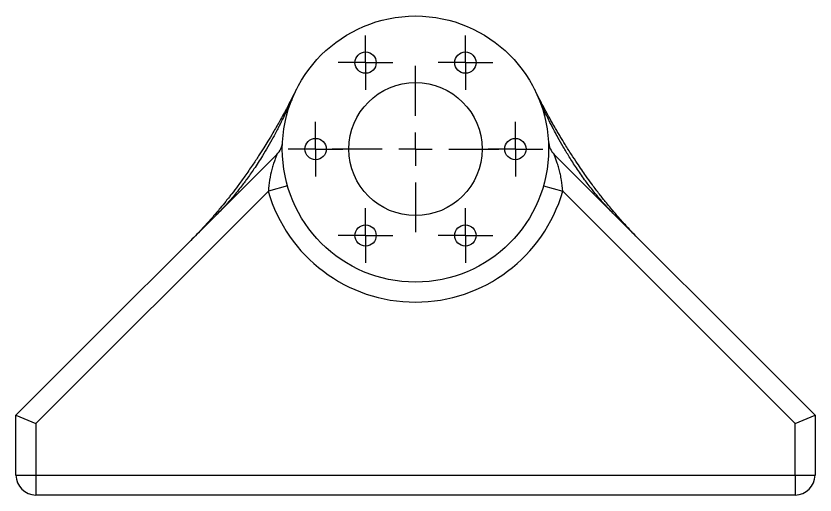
# Model space of a CAD drawing. Header units: millimetres. Extents: x 0 to 1189, y 0 to 841.
# Drawn here: x 393.2 to 513.2, y 626.5 to 698.5 of the extents above; entities that cross this region are included whole.
import ezdxf

# ---------------------------------------------------------------- set-up
doc = ezdxf.new("R2010")
doc.units = ezdxf.units.MM
doc.layers.add('10', color=7, linetype='Continuous')

# ---------------------------------------------------------------- blocks, each defined once
blk = doc.blocks.new('SW_CENTERMARKSYMBOL_9')
at = {"layer": '10', "color": 0}
for p, q in [((0, 5), (0, 12.5)), ((0, 0), (0, 2.5)), ((-5, 0), (-12.5, 0)), ((0, 0), (-2.5, 0)), ((0, 0), (0, -2.5)), ((0, 0), (2.5, 0)), ((5, 0), (12.5, 0)), ((0, -5), (0, -12.5))]:
    blk.add_line(p, q, dxfattribs=at)
blk = doc.blocks.new('SW_CENTERMARKSYMBOL_10')
at = {"layer": '10', "color": 0}
for p, q in [((0, 2.5), (0, 4.1)), ((0, 0), (0, 2.5)), ((-2.5, 0), (-4.1, 0)), ((0, 0), (-2.5, 0)), ((0, 0), (0, -2.5)), ((0, 0), (2.5, 0)), ((2.5, 0), (4.1, 0)), ((0, -2.5), (0, -4.1))]:
    blk.add_line(p, q, dxfattribs=at)
blk = doc.blocks.new('SW_CENTERMARKSYMBOL_11')
at = {"layer": '10', "color": 0}
for p, q in [((0, 2.5), (0, 4.1)), ((0, 0), (0, 2.5)), ((-2.5, 0), (-4.1, 0)), ((0, 0), (-2.5, 0)), ((0, 0), (0, -2.5)), ((0, 0), (2.5, 0)), ((2.5, 0), (4.1, 0)), ((0, -2.5), (0, -4.1))]:
    blk.add_line(p, q, dxfattribs=at)
blk = doc.blocks.new('SW_CENTERMARKSYMBOL_12')
at = {"layer": '10', "color": 0}
for p, q in [((0, 2.5), (0, 4.1)), ((0, 0), (0, 2.5)), ((-2.5, 0), (-4.1, 0)), ((0, 0), (-2.5, 0)), ((0, 0), (0, -2.5)), ((0, 0), (2.5, 0)), ((2.5, 0), (4.1, 0)), ((0, -2.5), (0, -4.1))]:
    blk.add_line(p, q, dxfattribs=at)
blk = doc.blocks.new('SW_CENTERMARKSYMBOL_13')
at = {"layer": '10', "color": 0}
for p, q in [((0, 2.5), (0, 4.1)), ((0, 0), (0, 2.5)), ((-2.5, 0), (-4.1, 0)), ((0, 0), (-2.5, 0)), ((0, 0), (0, -2.5)), ((0, 0), (2.5, 0)), ((2.5, 0), (4.1, 0)), ((0, -2.5), (0, -4.1))]:
    blk.add_line(p, q, dxfattribs=at)
blk = doc.blocks.new('SW_CENTERMARKSYMBOL_14')
at = {"layer": '10', "color": 0}
for p, q in [((0, 2.5), (0, 4.1)), ((0, 0), (0, 2.5)), ((-2.5, 0), (-4.1, 0)), ((0, 0), (-2.5, 0)), ((0, 0), (0, -2.5)), ((0, 0), (2.5, 0)), ((2.5, 0), (4.1, 0)), ((0, -2.5), (0, -4.1))]:
    blk.add_line(p, q, dxfattribs=at)
blk = doc.blocks.new('SW_CENTERMARKSYMBOL_15')
at = {"layer": '10', "color": 0}
for p, q in [((0, 2.5), (0, 4.1)), ((0, 0), (0, 2.5)), ((-2.5, 0), (-4.1, 0)), ((0, 0), (-2.5, 0)), ((0, 0), (0, -2.5)), ((0, 0), (2.5, 0)), ((2.5, 0), (4.1, 0)), ((0, -2.5), (0, -4.1))]:
    blk.add_line(p, q, dxfattribs=at)

msp = doc.modelspace()

# ---------------------------------------------------------------- linework, layer by layer
at = {"color": 7, "linetype": 'Continuous', "lineweight": 25}
for p, q in [((393.18, 638.53), (432.34, 677.69)), ((474.02, 677.69), (513.18, 638.53)), ((431.08, 672.18), (396.18, 637.29)), ((433.96, 673.01), (431.08, 672.18)), ((472.4, 673.01), (475.29, 672.18)), ((510.18, 637.29), (475.29, 672.18)), ((393.18, 638.53), (396.18, 637.29)), ((393.18, 629.53), (393.18, 638.53)), ((510.18, 637.29), (513.18, 638.53)), ((513.18, 638.53), (513.18, 629.53)), ((396.18, 637.29), (396.18, 629.53)), ((510.18, 629.53), (510.18, 637.29)), ((393.18, 629.53), (396.18, 629.53)), ((396.18, 629.53), (510.18, 629.53)), ((396.18, 629.53), (396.18, 626.53)), ((510.18, 629.53), (513.18, 629.53)), ((510.18, 629.53), (510.18, 626.53)), ((510.18, 626.53), (396.18, 626.53))]:
    msp.add_line(p, q, dxfattribs=at)
for centre, radius in [((453.18, 678.53), 20), ((445.68, 691.52), 1.6), ((460.68, 691.52), 1.6), ((453.18, 678.53), 10), ((438.18, 678.53), 1.6), ((468.18, 678.53), 1.6), ((445.68, 665.54), 1.6), ((460.68, 665.54), 1.6)]:
    msp.add_circle(centre, radius, dxfattribs=at)
for centre, radius, start, end in [((430.22, 679.81), 3, 315, 356.8142), ((476.15, 679.81), 3, 183.1858, 225), ((453.18, 678.53), 23, 196.0242, 343.9758), ((396.18, 629.53), 3, 180, 270), ((510.18, 629.53), 3, 270, 0)]:
    msp.add_arc(centre, radius, start, end, dxfattribs=at)
for points, knots in [([(435.28, 687.46), (434.84, 686.59), (434.03, 684.99), (432.84, 682.83), (431.86, 681.12), (431.06, 679.79), (430.35, 678.63), (429.58, 677.43), (428.65, 676.02), (427.6, 674.51), (426.57, 673.09), (425.78, 672.05), (425.17, 671.27), (424.6, 670.54), (423.77, 669.53), (422.63, 668.2), (421.17, 666.56), (420.04, 665.41), (419.43, 664.78)], [0, 0, 0, 0, 0.1059456, 0.1946661, 0.2661527, 0.3202284, 0.3623021, 0.4133879, 0.4744569, 0.5450562, 0.6107742, 0.664156, 0.6860239, 0.7172094, 0.7641216, 0.8268021, 0.9053549, 1, 1, 1, 1]), ([(434.85, 686.53), (434.62, 686.01), (434.21, 685.08), (433.62, 683.84), (433.16, 682.89), (432.76, 682.11), (432.32, 681.25), (431.74, 680.16), (431, 678.87), (430.06, 677.29), (429.01, 675.65), (428.07, 674.31), (427.4, 673.41), (426.89, 672.74), (426.07, 671.7), (424.84, 670.25), (423.77, 669.14), (423.17, 668.53)], [0, 0, 0, 0, 0.078695, 0.142572, 0.191875, 0.22739, 0.264676, 0.326211, 0.400181, 0.471994, 0.581797, 0.671061, 0.699371, 0.737997, 0.787402, 0.881583, 1, 1, 1, 1]), ([(486.93, 664.78), (486.35, 665.38), (485.31, 666.44), (484, 667.89), (483.06, 668.98), (482.33, 669.86), (481.56, 670.79), (480.65, 671.96), (479.68, 673.24), (478.84, 674.41), (478.12, 675.43), (477.4, 676.49), (476.57, 677.75), (475.72, 679.1), (475.05, 680.21), (474.57, 681.02), (474.16, 681.72), (473.63, 682.64), (472.93, 683.91), (472.04, 685.56), (471.42, 686.79), (471.08, 687.46)], [0, 0, 0, 0, 0.089396, 0.159364, 0.210095, 0.244525, 0.282508, 0.340328, 0.404124, 0.456136, 0.495342, 0.538438, 0.594836, 0.658873, 0.709961, 0.735774, 0.760098, 0.79804, 0.850625, 0.917916, 1, 1, 1, 1]), ([(483.19, 668.53), (482.71, 669.02), (481.83, 669.93), (480.69, 671.23), (479.82, 672.3), (479.14, 673.17), (478.33, 674.27), (477.36, 675.65), (476.3, 677.3), (475.39, 678.82), (474.66, 680.1), (474, 681.33), (473.3, 682.68), (472.44, 684.45), (471.84, 685.79), (471.51, 686.53)], [0, 0, 0, 0, 0.095124, 0.17441, 0.237961, 0.285776, 0.326935, 0.427345, 0.519411, 0.599552, 0.674732, 0.724559, 0.795119, 0.886758, 1, 1, 1, 1]), ([(432.34, 677.69), (432.34, 677.69), (432.33, 677.67), (432.3, 677.58), (432.27, 677.51), (432.19, 677.29), (432.12, 677.1), (431.97, 676.67), (431.9, 676.45), (431.75, 675.97), (431.68, 675.72), (431.48, 674.96), (431.36, 674.43), (431.17, 673.32), (431.1, 672.76), (431.08, 672.18)], [0, 0, 0, 0, 0.0625, 0.0625, 0.125, 0.125, 0.25, 0.25, 0.375, 0.375, 0.5, 0.5, 0.75, 0.75, 1, 1, 1, 1]), ([(475.29, 672.18), (475.26, 672.76), (475.19, 673.32), (475.05, 674.15), (475, 674.42), (474.88, 674.95), (474.82, 675.21), (474.68, 675.72), (474.61, 675.97), (474.46, 676.45), (474.39, 676.67), (474.24, 677.09), (474.17, 677.29), (474.09, 677.51), (474.07, 677.58), (474.03, 677.67), (474.02, 677.69), (474.02, 677.69)], [0, 0, 0, 0, 0.25, 0.25, 0.375, 0.375, 0.5, 0.5, 0.625, 0.625, 0.75, 0.75, 0.875, 0.875, 0.9375, 0.9375, 1, 1, 1, 1])]:
    msp.add_open_spline(points, degree=3, knots=knots, dxfattribs=at)

# ---------------------------------------------------------------- block references
at = {"layer": '10'}
for name, p in [('SW_CENTERMARKSYMBOL_10', (445.68, 691.52)), ('SW_CENTERMARKSYMBOL_15', (460.68, 691.52)), ('SW_CENTERMARKSYMBOL_9', (453.18, 678.53)), ('SW_CENTERMARKSYMBOL_11', (438.18, 678.53)), ('SW_CENTERMARKSYMBOL_14', (468.18, 678.53)), ('SW_CENTERMARKSYMBOL_12', (445.68, 665.54)), ('SW_CENTERMARKSYMBOL_13', (460.68, 665.54))]:
    msp.add_blockref(name, p, dxfattribs=at)

doc.saveas('drawing.dxf')
